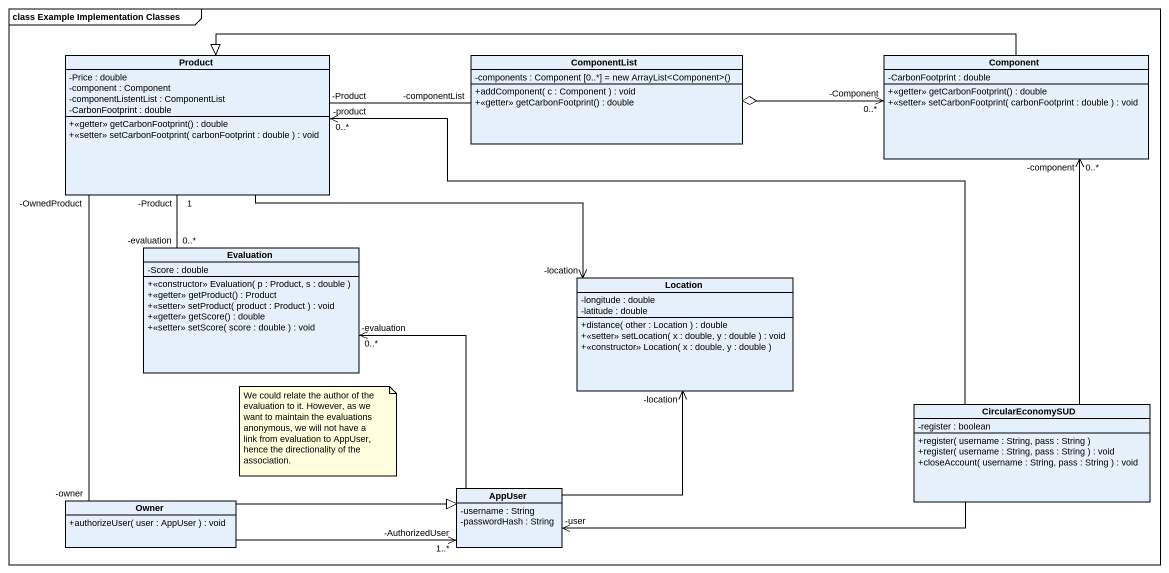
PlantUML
@startuml
mainframe class Example Implementation Classes
hide circle
hide empty members
skinparam classAttributeIconSize 0
class Product {
  -Price : double
  -component : Component
  -componentListentList : ComponentList
  -CarbonFootprint : double
  +<<getter>> getCarbonFootprint() : double
  +<<setter>> setCarbonFootprint( carbonFootprint : double ) : void
}
class ComponentList {
  {field} -components : Component [0..*] = new ArrayList<Component>()
  +addComponent( c : Component ) : void
  +<<getter>> getCarbonFootprint() : double
}
class "Component" as Component_ {
  -CarbonFootprint : double
  +<<getter>> getCarbonFootprint() : double
  +<<setter>> setCarbonFootprint( carbonFootprint : double ) : void
}
class Evaluation {
  -Score : double
  +<<constructor>> Evaluation( p : Product, s : double )
  +<<getter>> getProduct() : Product
  +<<setter>> setProduct( product : Product ) : void
  +<<getter>> getScore() : double
  +<<setter>> setScore( score : double ) : void
}
class Location {
  -longitude : double
  -latitude : double
  +distance( other : Location ) : double
  +<<setter>> setLocation( x : double, y : double ) : void
  +<<constructor>> Location( x : double, y : double )
}
class CircularEconomySUD {
  -register : boolean
  +register( username : String, pass : String )
  +register( username : String, pass : String ) : void
  +closeAccount( username : String, pass : String ) : void
}
class Owner {
  +authorizeUser( user : AppUser ) : void
}
class AppUser {
  -username : String
  -passwordHash : String
}
Product "-Product\n1" -- "0..*\n-evaluation" Evaluation
Product -right-> "-location" Location
ComponentList "-componentList" -left- "-Product" Product
ComponentList o-right-> "-Component\n0..*" Component_
Component_ -left-|> Product
Evaluation "-evaluation\n0..*" <-- AppUser
CircularEconomySUD -left-> "0..*\n-product" Product
CircularEconomySUD -up-> "0..*\n-component" Component_
CircularEconomySUD -left-> "-user" AppUser
Owner "-owner" -up- "-OwnedProduct" Product
Owner -right-|> AppUser
AppUser -up-> "-location" Location
AppUser "-AuthorizedUser\n1..*" <-left- Owner
note as N1
  We could relate the author of the evaluation to it. However, as we want to maintain the evaluations anonymous, we will not have a link from evaluation to AppUser, hence the directionality of the association.
end note
@enduml
